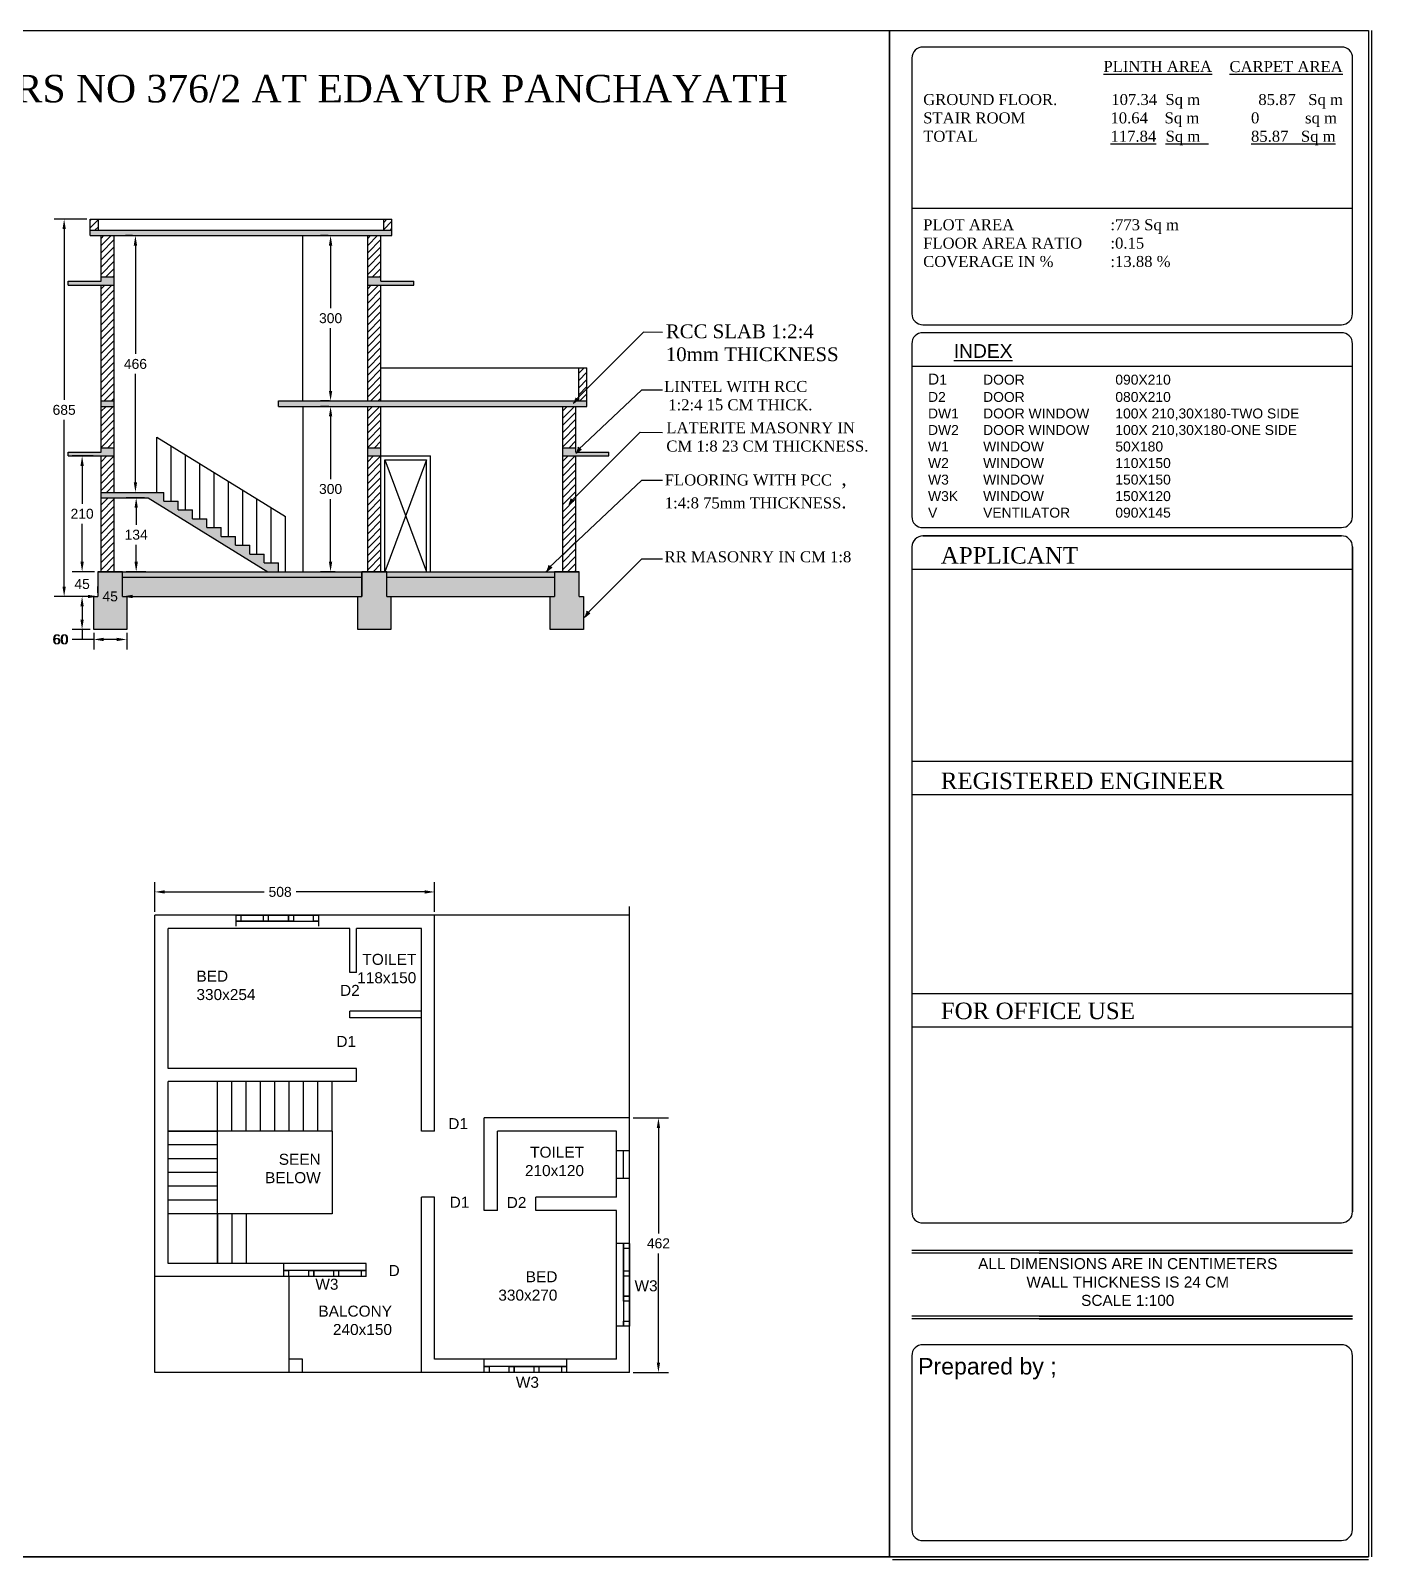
# Model space of a CAD drawing. Header units: inches. Extents: x -2903 to 3367, y -161 to 1064.
# Drawn here: x 167.85 to 192.19, y 843.81 to 871.56 of the extents above; entities that cross this region are included whole.
import ezdxf

# ---------------------------------------------------------------- set-up
doc = ezdxf.new("R2010")
doc.units = ezdxf.units.IN
doc.header["$MEASUREMENT"] = 0
doc.layers.add('--plan', color=7, linetype='Continuous')
doc.styles.add('SA', font='times.ttf')
doc.styles.get("Standard").update_dxf_attribs({"font": 'arial.ttf'})
doc.styles.add('style1', font='romand.shx', dxfattribs={"height": 5})
doc.dimstyles.get("Standard").update_dxf_attribs({"dimtxt": 0.18, "dimasz": 0.18, "dimexe": 0.18, "dimexo": 0.0625, "dimgap": 0.09, "dimtad": 0, "dimtih": 1, "dimtoh": 1, "dimdec": 0, "dimlfac": 100, "dimzin": 0, "dimdsep": 46, "dimtxsty": 'Standard', "dimcen": 0.09, "dimadec": 0, "dimazin": 0, "dimtfac": 1, "dimtdec": 0, "dimtofl": 0, "dimtmove": 0, "dimatfit": 3, "dimfxl": 1, "dimtolj": 1, "dimtzin": 0, "dimarcsym": 0})

# ---------------------------------------------------------------- blocks, each defined once
blk = doc.blocks.new('*D146')
at = {"color": 0, "lineweight": -2, "transparency": 16777216}
for p, q in [((170.106, 855.569), (170.106, 856.109)), ((175.186, 855.569), (175.186, 856.109)), ((170.286, 855.929), (172.092, 855.929)), ((175.006, 855.929), (172.67, 855.929))]:
    blk.add_line(p, q, dxfattribs=at)
at = {"color": 0, "transparency": 16777216}
for points in [[(170.286, 855.959), (170.286, 855.899), (170.106, 855.929)], [(175.006, 855.959), (175.006, 855.899), (175.186, 855.929)]]:
    blk.add_solid(points, dxfattribs=at)
at = {"layer": 'Defpoints', "color": 0, "transparency": 16777216}
for p in [(175.186, 855.929), (170.106, 855.506), (175.186, 855.506)]:
    blk.add_point(p, dxfattribs=at)
at = {"color": 0, "transparency": 16777216, "insert": (172.381, 855.929), "char_height": 0.18, "attachment_point": 5}
blk.add_mtext('\\A1;508', dxfattribs=at)
blk = doc.blocks.new('*D147')
at = {"color": 0, "lineweight": -2, "transparency": 16777216}
for p, q in [((178.788, 851.826), (179.429, 851.826)), ((179.249, 851.646), (179.249, 849.731)), ((179.249, 847.386), (179.249, 849.368)), ((178.788, 847.206), (179.429, 847.206))]:
    blk.add_line(p, q, dxfattribs=at)
at = {"color": 0, "transparency": 16777216}
for points in [[(179.219, 851.646), (179.279, 851.646), (179.249, 851.826)], [(179.219, 847.386), (179.279, 847.386), (179.249, 847.206)]]:
    blk.add_solid(points, dxfattribs=at)
at = {"layer": 'Defpoints', "color": 0, "transparency": 16777216}
for p in [(178.726, 851.826), (178.726, 847.206), (179.249, 847.206)]:
    blk.add_point(p, dxfattribs=at)
at = {"color": 0, "transparency": 16777216, "insert": (179.249, 849.55), "char_height": 0.18, "attachment_point": 5}
blk.add_mtext('\\A1;462', dxfattribs=at)
blk = doc.blocks.new('*D148')
at = {"color": 0, "lineweight": -2, "transparency": 16777216}
for p, q in [((168.786, 861.922), (168.786, 862.102)), ((169.009, 861.742), (168.606, 861.742)), ((169.009, 861.292), (168.606, 861.292)), ((168.786, 861.112), (168.786, 860.932))]:
    blk.add_line(p, q, dxfattribs=at)
at = {"color": 0, "transparency": 16777216}
for points in [[(168.756, 861.922), (168.816, 861.922), (168.786, 861.742)], [(168.756, 861.112), (168.816, 861.112), (168.786, 861.292)]]:
    blk.add_solid(points, dxfattribs=at)
at = {"layer": 'Defpoints', "color": 0, "transparency": 16777216}
for p in [(169.071, 861.742), (168.786, 861.292), (169.071, 861.292)]:
    blk.add_point(p, dxfattribs=at)
at = {"color": 0, "transparency": 16777216, "insert": (168.786, 861.517), "char_height": 0.18, "attachment_point": 5}
blk.add_mtext('\\A1;45', dxfattribs=at)
blk = doc.blocks.new('*D149')
at = {"color": 0, "lineweight": -2, "transparency": 16777216}
for p, q in [((168.934, 861.292), (168.606, 861.292)), ((168.786, 861.112), (168.786, 860.872)), ((168.934, 860.692), (168.606, 860.692)), ((168.786, 860.692), (168.786, 860.512)), ((168.786, 860.512), (168.606, 860.512))]:
    blk.add_line(p, q, dxfattribs=at)
at = {"color": 0, "transparency": 16777216}
for points in [[(168.756, 861.112), (168.816, 861.112), (168.786, 861.292)], [(168.756, 860.872), (168.816, 860.872), (168.786, 860.692)]]:
    blk.add_solid(points, dxfattribs=at)
at = {"layer": 'Defpoints', "color": 0, "transparency": 16777216}
for p in [(168.996, 861.292), (168.786, 860.692), (168.996, 860.692)]:
    blk.add_point(p, dxfattribs=at)
at = {"color": 0, "transparency": 16777216, "insert": (168.387, 860.512), "char_height": 0.18, "attachment_point": 5}
blk.add_mtext('\\A1;60', dxfattribs=at)
blk = doc.blocks.new('*D150')
at = {"color": 0, "lineweight": -2, "transparency": 16777216}
for p, q in [((168.996, 860.63), (168.996, 860.332)), ((169.596, 860.63), (169.596, 860.332)), ((168.996, 860.512), (168.622, 860.512)), ((169.416, 860.512), (169.176, 860.512))]:
    blk.add_line(p, q, dxfattribs=at)
at = {"color": 0, "transparency": 16777216}
for points in [[(169.176, 860.542), (169.176, 860.482), (168.996, 860.512)], [(169.416, 860.542), (169.416, 860.482), (169.596, 860.512)]]:
    blk.add_solid(points, dxfattribs=at)
at = {"layer": 'Defpoints', "color": 0, "transparency": 16777216}
for p in [(168.996, 860.692), (169.596, 860.692), (168.996, 860.512)]:
    blk.add_point(p, dxfattribs=at)
at = {"color": 0, "transparency": 16777216, "insert": (168.403, 860.512), "char_height": 0.18, "attachment_point": 5}
blk.add_mtext('\\A1;60', dxfattribs=at)
blk = doc.blocks.new('*D151')
at = {"color": 0, "lineweight": -2, "transparency": 16777216}
for p, q in [((169.071, 861.355), (169.071, 861.472)), ((169.521, 861.355), (169.521, 861.472)), ((168.891, 861.292), (168.711, 861.292)), ((169.701, 861.292), (169.881, 861.292))]:
    blk.add_line(p, q, dxfattribs=at)
at = {"color": 0, "transparency": 16777216}
for points in [[(168.891, 861.322), (168.891, 861.262), (169.071, 861.292)], [(169.701, 861.322), (169.701, 861.262), (169.521, 861.292)]]:
    blk.add_solid(points, dxfattribs=at)
at = {"layer": 'Defpoints', "color": 0, "transparency": 16777216}
for p in [(169.071, 861.292), (169.071, 861.292), (169.521, 861.292)]:
    blk.add_point(p, dxfattribs=at)
at = {"color": 0, "transparency": 16777216, "insert": (169.296, 861.292), "char_height": 0.18, "attachment_point": 5}
blk.add_mtext('\\A1;45', dxfattribs=at)
blk = doc.blocks.new('*D152')
at = {"color": 0, "lineweight": -2, "transparency": 16777216}
for p, q in [((168.986, 863.842), (168.606, 863.842)), ((168.786, 863.662), (168.786, 862.974)), ((168.786, 861.922), (168.786, 862.61)), ((169.009, 861.742), (168.606, 861.742))]:
    blk.add_line(p, q, dxfattribs=at)
at = {"color": 0, "transparency": 16777216}
for points in [[(168.756, 863.662), (168.816, 863.662), (168.786, 863.842)], [(168.756, 861.922), (168.816, 861.922), (168.786, 861.742)]]:
    blk.add_solid(points, dxfattribs=at)
at = {"layer": 'Defpoints', "color": 0, "transparency": 16777216}
for p in [(168.786, 863.842), (169.048, 863.842), (169.071, 861.742)]:
    blk.add_point(p, dxfattribs=at)
at = {"color": 0, "transparency": 16777216, "insert": (168.786, 862.792), "char_height": 0.18, "attachment_point": 5}
blk.add_mtext('\\A1;210', dxfattribs=at)
blk = doc.blocks.new('*D153')
at = {"color": 0, "lineweight": -2, "transparency": 16777216}
for p, q in [((168.869, 868.142), (168.28, 868.142)), ((168.46, 867.962), (168.46, 864.86)), ((168.46, 861.472), (168.46, 864.496)), ((169.009, 861.292), (168.28, 861.292))]:
    blk.add_line(p, q, dxfattribs=at)
at = {"color": 0, "transparency": 16777216}
for points in [[(168.43, 867.962), (168.49, 867.962), (168.46, 868.142)], [(168.43, 861.472), (168.49, 861.472), (168.46, 861.292)]]:
    blk.add_solid(points, dxfattribs=at)
at = {"layer": 'Defpoints', "color": 0, "transparency": 16777216}
for p in [(168.46, 868.142), (168.931, 868.142), (169.071, 861.292)]:
    blk.add_point(p, dxfattribs=at)
at = {"color": 0, "transparency": 16777216, "insert": (168.46, 864.678), "char_height": 0.18, "attachment_point": 5}
blk.add_mtext('\\A1;685', dxfattribs=at)
blk = doc.blocks.new('*D154')
at = {"color": 0, "lineweight": -2, "transparency": 16777216}
for p, q in [((169.92, 863.082), (169.588, 863.082)), ((169.768, 862.902), (169.768, 862.594)), ((169.768, 861.922), (169.768, 862.23)), ((169.943, 861.742), (169.588, 861.742))]:
    blk.add_line(p, q, dxfattribs=at)
at = {"color": 0, "transparency": 16777216}
for points in [[(169.738, 862.902), (169.798, 862.902), (169.768, 863.082)], [(169.738, 861.922), (169.798, 861.922), (169.768, 861.742)]]:
    blk.add_solid(points, dxfattribs=at)
at = {"layer": 'Defpoints', "color": 0, "transparency": 16777216}
for p in [(169.983, 863.082), (169.768, 861.742), (170.005, 861.742)]:
    blk.add_point(p, dxfattribs=at)
at = {"color": 0, "transparency": 16777216, "insert": (169.768, 862.412), "char_height": 0.18, "attachment_point": 5}
blk.add_mtext('\\A1;134', dxfattribs=at)
blk = doc.blocks.new('*D155')
at = {"color": 0, "lineweight": -2, "transparency": 16777216}
for p, q in [((169.702, 867.842), (169.574, 867.842)), ((169.754, 867.662), (169.754, 865.694)), ((169.754, 863.362), (169.754, 865.33)), ((169.817, 863.182), (169.934, 863.182))]:
    blk.add_line(p, q, dxfattribs=at)
at = {"color": 0, "transparency": 16777216}
for points in [[(169.724, 867.662), (169.784, 867.662), (169.754, 867.842)], [(169.724, 863.362), (169.784, 863.362), (169.754, 863.182)]]:
    blk.add_solid(points, dxfattribs=at)
at = {"layer": 'Defpoints', "color": 0, "transparency": 16777216}
for p in [(169.754, 867.842), (169.765, 867.842), (169.754, 863.182)]:
    blk.add_point(p, dxfattribs=at)
at = {"color": 0, "transparency": 16777216, "insert": (169.754, 865.512), "char_height": 0.18, "attachment_point": 5}
blk.add_mtext('\\A1;466', dxfattribs=at)
blk = doc.blocks.new('*D156')
at = {"color": 0, "lineweight": -2, "transparency": 16777216}
for p, q in [((173.263, 864.742), (173.117, 864.742)), ((173.297, 864.562), (173.297, 863.424)), ((173.297, 861.922), (173.297, 863.06)), ((173.379, 861.742), (173.117, 861.742))]:
    blk.add_line(p, q, dxfattribs=at)
at = {"color": 0, "transparency": 16777216}
for points in [[(173.267, 864.562), (173.327, 864.562), (173.297, 864.742)], [(173.267, 861.922), (173.327, 861.922), (173.297, 861.742)]]:
    blk.add_solid(points, dxfattribs=at)
at = {"layer": 'Defpoints', "color": 0, "transparency": 16777216}
for p in [(173.325, 864.742), (173.297, 861.742), (173.441, 861.742)]:
    blk.add_point(p, dxfattribs=at)
at = {"color": 0, "transparency": 16777216, "insert": (173.297, 863.242), "char_height": 0.18, "attachment_point": 5}
blk.add_mtext('\\A1;300', dxfattribs=at)
blk = doc.blocks.new('*D157')
at = {"color": 0, "lineweight": -2, "transparency": 16777216}
for p, q in [((173.252, 867.842), (173.117, 867.842)), ((173.297, 867.662), (173.297, 866.524)), ((173.297, 865.022), (173.297, 866.16)), ((173.277, 864.842), (173.117, 864.842))]:
    blk.add_line(p, q, dxfattribs=at)
at = {"color": 0, "transparency": 16777216}
for points in [[(173.267, 867.662), (173.327, 867.662), (173.297, 867.842)], [(173.267, 865.022), (173.327, 865.022), (173.297, 864.842)]]:
    blk.add_solid(points, dxfattribs=at)
at = {"layer": 'Defpoints', "color": 0, "transparency": 16777216}
for p in [(173.297, 867.842), (173.315, 867.842), (173.34, 864.842)]:
    blk.add_point(p, dxfattribs=at)
at = {"color": 0, "transparency": 16777216, "insert": (173.297, 866.342), "char_height": 0.18, "attachment_point": 5}
blk.add_mtext('\\A1;300', dxfattribs=at)

msp = doc.modelspace()

# ---------------------------------------------------------------- hatches: boundary and pattern name
h = msp.add_hatch()
h.set_pattern_fill('ANSI31', color=256, scale=0.74)
h.set_pattern_definition([(45, (-116.241, -140.46193), (-0.065407377, 0.065407377), [])])
h.paths.add_polyline_path([(169.371, 867.842), (169.131, 867.842), (169.131, 867.092), (169.371, 867.092)])
h.paths.add_polyline_path([(169.371, 866.942), (169.131, 866.942), (169.131, 864.842), (169.371, 864.842)])
h.paths.add_polyline_path([(174.211, 867.842), (173.971, 867.842), (173.971, 867.092), (174.211, 867.092)])
h.paths.add_polyline_path([(174.211, 866.942), (173.971, 866.942), (173.971, 864.842), (174.211, 864.842)])
h.paths.add_polyline_path([(174.411, 868.142), (174.261, 868.142), (174.261, 867.942), (174.411, 867.942)])
h.paths.add_polyline_path([(169.081, 868.142), (168.931, 868.142), (168.931, 867.942), (169.081, 867.942)])
h.paths.add_polyline_path([(169.371, 864.742), (169.131, 864.742), (169.131, 863.992), (169.371, 863.992)])
h.paths.add_polyline_path([(169.371, 863.842), (169.131, 863.842), (169.131, 863.182), (169.371, 863.182)])
h.paths.add_polyline_path([(169.371, 863.082), (169.131, 863.082), (169.131, 861.742), (169.371, 861.742)])
h.paths.add_polyline_path([(174.211, 864.742), (173.971, 864.742), (173.971, 863.992), (174.211, 863.992)])
h.paths.add_polyline_path([(174.211, 863.842), (173.971, 863.842), (173.971, 861.742), (174.211, 861.742)])
h.paths.add_polyline_path([(177.751, 864.742), (177.511, 864.742), (177.511, 863.992), (177.751, 863.992)])
h.paths.add_polyline_path([(177.751, 863.842), (177.511, 863.842), (177.511, 861.742), (177.751, 861.742)])
h.paths.add_polyline_path([(177.951, 865.442), (177.801, 865.442), (177.801, 864.842), (177.951, 864.842)])
h = msp.add_hatch()
h.set_pattern_fill('AR-CONC', color=256, scale=0.056)
h.set_pattern_definition([(50, (-116.241, -140.46193), (0.4016657, -0.0351412), [0.042, -0.462]), (355, (-116.241, -140.46193), (-0.07770075, 0.4212276), [0.0336, -0.3696]), (100.451444, (-116.20753, -140.46486), (0.32396495, 0.3860864), [0.0356945, -0.39263958]), (46.1842, (-116.241, -140.34993), (0.59765515, -0.0926908), [0.063, -0.693]), (96.635635, (-116.1912, -140.35766), (0.5234107, 0.54550642), [0.0535418, -0.5889597]), (351.184164, (-116.241, -140.34993), (0.5234107, 0.5455064), [0.0504, -0.5544]), (21, (-116.185, -140.37793), (0.33426795, -0.22546658), [0.042, -0.462]), (326, (-116.185, -140.37793), (0.13625659, 0.40608403), [0.0336, -0.3696]), (71.451445, (-116.15714, -140.39672), (0.47052453, 0.18061745), [0.0356945, -0.39263958]), (37.5, (-116.241, -140.46193), (0.006809519, 0.186420558), [0, -0.36512, 0, -0.3752, 0, -0.371]), (7.5, (-116.241, -140.46193), (0.14731894, 0.22087056), [0, -0.21392, 0, -0.35672, 0, -0.1414]), (327.5, (-116.36588, -140.46193), (0.298940564, -0.012630728), [0, -0.14, 0, -0.4368, 0, -0.5796]), (317.5, (-116.42188, -140.46193), (0.326584255, 0.05605879), [0, -0.182, 0, -0.29008, 0, -0.4116])])
h.paths.add_polyline_path([(171.051, 862.702), (170.791, 862.702), (170.791, 862.862), (170.531, 862.862), (170.531, 863.022), (170.271, 863.022), (170.271, 863.182), (169.131, 863.182), (169.131, 863.082), (169.983, 863.082), (172.16, 861.742), (172.351, 861.742), (172.351, 861.902), (172.091, 861.902), (172.091, 862.062), (171.831, 862.062), (171.831, 862.222), (171.571, 862.222), (171.571, 862.382), (171.311, 862.382), (171.311, 862.542), (171.051, 862.542)])
h.paths.add_polyline_path([(173.866, 861.742), (169.521, 861.742), (169.521, 861.642), (173.866, 861.642)])
h.paths.add_polyline_path([(177.361, 861.742), (174.316, 861.742), (174.316, 861.642), (177.361, 861.642)])
h.paths.add_polyline_path([(178.351, 863.912), (177.751, 863.912), (177.751, 863.992), (177.511, 863.992), (177.511, 863.842), (178.351, 863.842)])
h.paths.add_polyline_path([(174.211, 863.992), (173.971, 863.992), (173.971, 863.842), (174.211, 863.842)])
h.paths.add_polyline_path([(169.371, 863.992), (169.131, 863.992), (169.131, 863.912), (168.531, 863.912), (168.531, 863.842), (169.371, 863.842)])
h.paths.add_polyline_path([(169.371, 864.842), (169.131, 864.842), (169.131, 864.742), (169.371, 864.742)])
h.paths.add_polyline_path([(174.211, 864.842), (173.971, 864.842), (173.971, 864.742), (174.211, 864.742)])
h.paths.add_polyline_path([(173.971, 864.842), (172.351, 864.842), (172.351, 864.742), (173.971, 864.742)])
h.paths.add_polyline_path([(177.951, 864.842), (174.211, 864.842), (174.211, 864.742), (177.951, 864.742)])
h.paths.add_polyline_path([(174.811, 867.012), (174.211, 867.012), (174.211, 867.092), (173.971, 867.092), (173.971, 866.942), (174.811, 866.942)])
h.paths.add_polyline_path([(169.371, 867.092), (169.131, 867.092), (169.131, 867.012), (168.531, 867.012), (168.531, 866.942), (169.371, 866.942)])
h.paths.add_polyline_path([(174.411, 867.942), (168.931, 867.942), (168.931, 867.842), (174.411, 867.842)])
at = {"ltscale": 0.1}
for points in [[(177.775, 864.884), (177.744, 864.902), (177.704, 864.793)], [(177.804, 864.868), (177.775, 864.884), (177.704, 864.793)], [(177.819, 863.977), (177.788, 863.994), (177.748, 863.886)], [(177.848, 863.961), (177.819, 863.977), (177.748, 863.886)], [(177.683, 863.04), (177.652, 863.058), (177.612, 862.949)], [(177.712, 863.024), (177.683, 863.04), (177.612, 862.949)], [(177.282, 861.833), (177.251, 861.85), (177.211, 861.742)], [(177.311, 861.817), (177.282, 861.833), (177.211, 861.742)], [(177.975, 861.002), (177.944, 861.019), (177.904, 860.911)], [(178.004, 860.986), (177.975, 861.002), (177.904, 860.911)]]:
    msp.add_hatch(color=256, dxfattribs=at).paths.add_polyline_path(points)
h = msp.add_hatch()
h.set_pattern_fill('GRAVEL', color=256, scale=0.52)
h.set_pattern_definition([(228.0127875, (-115.8666, -139.941933), (-4.16, -4.68), [0.06995872, -6.92592578]), (184.9697407, (-115.913398, -139.993933), (6.24, 0.52), [0.12005136, -11.88508088]), (132.510447, (-116.032998, -140.004333), (5.2, -5.72), [0.08464976, -8.38033695]), (267.273689, (-116.235798, -140.134333), (0.52, 10.4), [0.10932376, -10.82305018]), (292.8336542, (-116.240998, -140.243533), (-2.6, 6.24), [0.1072006, -10.61287403]), (357.273689, (-116.199398, -140.342333), (-10.4, 0.52), [0.10932376, -10.82305018]), (37.6942405, (-116.090198, -140.347533), (-6.76, -5.2), [0.14457508, -14.31292125]), (72.2553284, (-115.975798, -140.259133), (3.64, 11.44), [0.13649376, -13.51288718]), (121.4295656, (-115.934198, -140.129133), (-4.16, 6.76), [0.109694, -10.85971802]), (175.2363583, (-115.9914, -140.035533), (5.72, -0.52), [0.12523264, -6.13639654]), (222.3974378, (-116.116198, -140.025133), (-6.24, -5.72), [0.16195296, -16.033355]), (138.814075, (-115.721, -140.139533), (-3.64, 3.12), [0.05527652, -5.4723993]), (171.4692344, (-115.762598, -140.103133), (6.76, -1.04), [0.10516324, -10.41118594]), (225, (-115.8666, -140.08753), (-6e-17, -0.52), [0.07353892, -0.66185213]), (203.1985905, (-115.903, -140.02513), (2.6, 1.04), [0.03960216, -3.92059986]), (291.80141, (-115.9394, -140.04073), (-0.52, 1.56), [0.05600556, -2.74428014]), (30.963757, (-115.9186, -140.09273), (1.56, 1.04), [0.09096308, -2.9411319]), (161.565051, (-115.8406, -140.04593), (1.04, -0.52), [0.06577532, -1.57860906]), (16.3895403, (-116.240998, -140.040733), (5.2, 1.56), [0.092144, -9.12227948]), (70.346176, (-116.152598, -140.014733), (-2.08, -5.72), [0.07730372, -7.65305203]), (293.1985905, (-115.8406, -139.94193), (-1.04, 2.6), [0.0792038, -3.88099822]), (343.6104597, (-115.809398, -140.014733), (-5.2, 1.56), [0.092144, -9.12227948]), (339.443955, (-116.241, -140.36313), (-2.6, 1.04), [0.0888576, -4.35402435]), (294.7751406, (-116.1578, -140.394333), (-2.6, 5.72), [0.07445256, -7.3708144]), (66.8014095, (-115.8354, -140.46193), (1.04, 2.6), [0.0792038, -3.88099822]), (17.3540246, (-115.804198, -140.389133), (-6.76, -2.08), [0.08716812, -8.62962028]), (69.443955, (-116.0902, -140.46193), (-1.04, -2.6), [0.0444288, -4.39845315]), (101.309932, (-115.8666, -140.46193), (-0.52, 2.08), [0.0265148, -2.62497535]), (165.963757, (-115.8718, -140.43593), (1.56, -0.52), [0.1072006, -2.03681433]), (186.009006, (-115.975798, -140.409933), (5.2, 0.52), [0.099346, -9.83524005]), (303.690068, (-115.9186, -140.13953), (-0.52, 1.04), [0.07499544, -1.79989122]), (353.1572266, (-115.876998, -140.201933), (8.84, -1.04), [0.13093288, -12.96233256]), (60.945396, (-115.747, -140.217533), (-2.08, -3.64), [0.05353712, -5.30019055]), (90, (-115.721, -140.17073), (-0.52, 0.52), [0.0312, -0.4888]), (120.256437, (-115.9862, -140.394333), (2.08, -3.64), [0.07224048, -7.1518304]), (48.0127875, (-116.0226, -140.331933), (4.16, 4.68), [0.13991744, -6.85596706]), (0, (-115.929, -140.22793), (0.52, 0.52), [0.1352, -0.3848]), (325.3048465, (-115.793798, -140.227933), (5.2, -3.64), [0.08221928, -8.13970264]), (254.054604, (-115.7262, -140.27473), (-0.52, -2.08), [0.07571304, -3.7099441]), (207.6459754, (-115.746998, -140.347533), (-9.88, -5.2), [0.1232738, -12.20412657]), (175.4260787, (-115.856198, -140.404733), (-6.76, 0.52), [0.13041548, -12.91111817])])
h.paths.add_polyline_path([(169.521, 861.742), (169.071, 861.742), (169.071, 861.292), (168.996, 861.292), (168.996, 860.692), (169.596, 860.692), (169.596, 861.292), (169.521, 861.292)])
h.paths.add_polyline_path([(174.391, 861.292), (174.316, 861.292), (174.316, 861.742), (173.866, 861.742), (173.866, 861.292), (173.791, 861.292), (173.791, 860.692), (174.391, 860.692)])
h.paths.add_polyline_path([(177.886, 861.292), (177.811, 861.292), (177.811, 861.742), (177.361, 861.742), (177.361, 861.292), (177.286, 861.292), (177.286, 860.692), (177.886, 860.692)])
h = msp.add_hatch()
h.set_pattern_fill('AR-SAND', color=256, scale=0.083)
h.set_pattern_definition([(37.5, (-116.241, -140.46193), (-0.005228449, 0.159926373), [0, -0.12616, 0, -0.1411, 0, -0.134875]), (7.5, (-116.241, -140.46193), (0.146891467, 0.234238123), [0, -0.06806, 0, -0.11371, 0, -0.043575]), (327.5, (-116.34309, -140.46193), (0.258473775, 0.000469701), [0, -0.0415, 0, -0.1494, 0, -0.19505]), (317.5, (-116.34309, -140.46193), (0.24950851, 0.07284707), [0, -0.02075, 0, -0.09794, 0, -0.11205])])
h.paths.add_polyline_path([(173.866, 861.642), (169.521, 861.642), (169.521, 861.292), (169.596, 861.292), (173.866, 861.292)])
h.paths.add_polyline_path([(177.361, 861.642), (174.316, 861.642), (174.316, 861.292), (174.391, 861.292), (177.361, 861.292)])

# ---------------------------------------------------------------- linework, layer by layer
at = {"layer": '--plan', "ltscale": 0.1}
for p, q in [((171.576, 855.506), (171.576, 855.306)), ((171.576, 855.486), (171.576, 855.396)), ((172.621, 855.396), (171.576, 855.396)), ((171.666, 855.506), (171.666, 855.396)), ((171.666, 855.486), (171.666, 855.396)), ((172.076, 855.506), (172.076, 855.396)), ((172.076, 855.486), (172.076, 855.396)), ((172.166, 855.506), (172.166, 855.396)), ((172.166, 855.506), (172.166, 855.396)), ((172.531, 855.506), (172.531, 855.396)), ((172.531, 855.486), (172.531, 855.396)), ((172.621, 855.506), (172.621, 855.396)), ((172.621, 855.506), (172.621, 855.396)), ((178.726, 849.546), (178.486, 849.546)), ((178.706, 849.546), (178.616, 849.546)), ((178.616, 848.501), (178.616, 849.546)), ((178.706, 849.456), (178.616, 849.456)), ((178.726, 849.456), (178.616, 849.456)), ((172.901, 849.056), (173.946, 849.056)), ((172.901, 848.946), (172.901, 849.056)), ((172.901, 848.946), (172.901, 849.056)), ((172.991, 848.966), (172.991, 849.056)), ((172.991, 848.946), (172.991, 849.056)), ((173.356, 848.946), (173.356, 849.056)), ((173.356, 848.946), (173.356, 849.056)), ((173.446, 848.966), (173.446, 849.056)), ((173.446, 848.946), (173.446, 849.056)), ((173.856, 848.966), (173.856, 849.056)), ((173.856, 848.946), (173.856, 849.056)), ((173.946, 848.946), (173.946, 849.146)), ((173.946, 848.966), (173.946, 849.056)), ((178.706, 849.046), (178.616, 849.046)), ((178.726, 849.046), (178.616, 849.046)), ((178.726, 848.956), (178.616, 848.956)), ((178.726, 848.956), (178.616, 848.956)), ((178.706, 848.591), (178.616, 848.591)), ((178.726, 848.591), (178.616, 848.591)), ((178.726, 848.501), (178.616, 848.501)), ((178.726, 848.501), (178.616, 848.501)), ((176.541, 847.316), (177.586, 847.316)), ((176.541, 847.206), (176.541, 847.316)), ((176.541, 847.206), (176.541, 847.316)), ((176.631, 847.226), (176.631, 847.316)), ((176.631, 847.206), (176.631, 847.316)), ((176.996, 847.206), (176.996, 847.316)), ((176.996, 847.206), (176.996, 847.316)), ((177.086, 847.226), (177.086, 847.316)), ((177.086, 847.206), (177.086, 847.316)), ((177.496, 847.226), (177.496, 847.316)), ((177.496, 847.206), (177.496, 847.316)), ((177.586, 847.206), (177.586, 847.446)), ((177.586, 847.226), (177.586, 847.316))]:
    msp.add_line(p, q, dxfattribs=at)
at = {"color": 4}
msp.add_line((183.443, 871.563), (183.443, 843.863), dxfattribs=at)
for p, q in [((183.501, 871.563), (192.143, 871.563)), ((192.143, 871.563), (192.143, 843.863)), ((192.193, 871.563), (192.193, 843.863)), ((183.85, 868.34), (191.85, 868.34)), ((168.931, 867.842), (168.931, 868.142)), ((168.931, 868.142), (174.411, 868.142)), ((169.081, 867.942), (169.081, 868.142)), ((174.261, 867.942), (174.261, 868.142)), ((174.411, 867.842), (174.411, 868.142)), ((168.931, 867.942), (174.411, 867.942)), ((168.931, 867.842), (174.411, 867.842)), ((169.131, 867.012), (169.131, 867.842)), ((169.371, 863.182), (169.371, 867.842)), ((172.791, 864.842), (172.791, 867.842)), ((173.971, 864.842), (173.971, 867.842)), ((174.211, 867.012), (174.211, 867.842)), ((168.531, 866.942), (168.531, 867.012)), ((168.531, 867.012), (169.131, 867.012)), ((168.531, 866.942), (169.371, 866.942)), ((169.131, 867.092), (169.371, 867.092)), ((169.131, 863.912), (169.131, 866.942)), ((173.971, 867.092), (174.211, 867.092)), ((173.971, 866.942), (174.811, 866.942)), ((174.211, 867.012), (174.811, 867.012)), ((174.211, 864.842), (174.211, 866.942)), ((174.811, 866.942), (174.811, 867.012)), ((179.323, 866.084), (178.978, 866.087)), ((174.211, 865.442), (177.951, 865.442)), ((177.801, 864.842), (177.801, 865.442)), ((177.951, 864.742), (177.951, 865.442)), ((183.85, 865.475), (191.85, 865.475)), ((178.947, 865.04), (179.323, 865.04)), ((169.131, 864.842), (169.371, 864.842)), ((169.131, 864.742), (169.371, 864.742)), ((172.351, 864.842), (177.951, 864.842)), ((172.351, 864.742), (172.351, 864.842)), ((172.351, 864.742), (177.951, 864.742)), ((172.791, 864.742), (172.791, 861.742)), ((173.971, 861.742), (173.971, 864.742)), ((174.211, 861.742), (174.211, 864.742)), ((177.511, 861.742), (177.511, 864.742)), ((177.751, 863.912), (177.751, 864.742)), ((180.301, 864.888), (180.342, 864.888)), ((170.141, 863.182), (170.141, 864.182)), ((170.141, 864.182), (172.481, 862.742)), ((178.917, 864.274), (179.323, 864.266)), ((168.531, 863.912), (169.131, 863.912)), ((168.531, 863.842), (168.531, 863.912)), ((169.131, 863.992), (169.371, 863.992)), ((170.401, 863.022), (170.401, 864.022)), ((170.661, 862.862), (170.661, 863.862)), ((173.971, 863.992), (174.211, 863.992)), ((177.511, 863.992), (177.751, 863.992)), ((177.751, 863.912), (178.351, 863.912)), ((178.351, 863.842), (178.351, 863.912)), ((168.531, 863.842), (169.371, 863.842)), ((169.131, 861.742), (169.131, 863.842)), ((170.921, 862.702), (170.921, 863.702)), ((173.971, 863.842), (175.111, 863.842)), ((174.281, 861.742), (174.281, 863.772)), ((174.281, 863.772), (175.041, 863.772)), ((174.281, 863.772), (175.041, 861.742)), ((175.041, 863.772), (174.281, 861.742)), ((175.041, 861.742), (175.041, 863.772)), ((175.111, 861.742), (175.111, 863.842)), ((177.511, 863.842), (178.351, 863.842)), ((177.751, 861.742), (177.751, 863.842)), ((171.181, 862.542), (171.181, 863.542)), ((171.441, 862.382), (171.441, 863.382)), ((178.947, 863.402), (179.323, 863.402)), ((169.131, 863.182), (170.271, 863.182)), ((169.131, 863.082), (169.983, 863.082)), ((169.371, 861.742), (169.371, 863.082)), ((169.983, 863.082), (172.16, 861.742)), ((170.271, 863.022), (170.271, 863.182)), ((171.701, 862.222), (171.701, 863.222)), ((171.961, 862.062), (171.961, 863.062)), ((170.271, 863.022), (170.531, 863.022)), ((170.531, 862.862), (170.531, 863.022)), ((170.531, 862.862), (170.791, 862.862)), ((170.791, 862.702), (170.791, 862.862)), ((172.221, 861.902), (172.221, 862.902)), ((170.791, 862.702), (171.051, 862.702)), ((171.051, 862.542), (171.051, 862.702)), ((171.051, 862.542), (171.311, 862.542)), ((171.311, 862.382), (171.311, 862.542)), ((172.481, 861.742), (172.481, 862.742)), ((171.311, 862.382), (171.571, 862.382)), ((171.571, 862.222), (171.571, 862.382)), ((171.571, 862.222), (171.831, 862.222)), ((171.831, 862.062), (171.831, 862.222)), ((183.85, 862.193), (183.85, 850.123)), ((183.85, 862.193), (183.85, 857.479)), ((191.65, 862.393), (184.05, 862.393)), ((184.05, 862.393), (191.65, 862.393)), ((191.85, 862.193), (191.85, 850.123)), ((171.831, 862.062), (172.091, 862.062)), ((172.091, 861.902), (172.091, 862.062)), ((178.947, 861.973), (179.323, 861.973)), ((169.071, 861.742), (177.811, 861.742)), ((169.521, 861.642), (173.866, 861.642)), ((172.091, 861.902), (172.351, 861.902)), ((172.351, 861.742), (172.351, 861.902)), ((174.316, 861.642), (177.361, 861.642)), ((183.85, 861.788), (191.85, 861.788)), ((168.996, 861.292), (169.071, 861.292)), ((169.521, 861.292), (173.866, 861.292)), ((174.316, 861.292), (177.361, 861.292)), ((177.811, 861.292), (177.886, 861.292)), ((183.85, 858.3), (191.688, 858.3)), ((183.85, 858.3), (191.85, 858.3)), ((183.85, 857.695), (191.85, 857.695)), ((178.726, 847.206), (178.726, 855.666)), ((170.106, 847.206), (170.106, 855.506)), ((178.726, 855.506), (170.106, 855.506)), ((170.346, 855.506), (170.106, 855.506)), ((170.346, 852.726), (170.346, 855.266)), ((173.646, 855.266), (170.346, 855.266)), ((175.186, 855.506), (170.946, 855.506)), ((171.576, 855.506), (173.076, 855.506)), ((173.076, 855.506), (173.076, 855.306)), ((173.646, 854.466), (173.646, 855.266)), ((173.646, 854.466), (173.646, 855.266)), ((173.766, 854.466), (173.766, 855.266)), ((174.946, 855.266), (173.766, 855.266)), ((174.946, 851.586), (174.946, 855.266)), ((175.186, 851.586), (175.186, 855.506)), ((173.766, 854.466), (173.646, 854.466)), ((183.85, 854.087), (191.85, 854.087)), ((183.85, 854.087), (191.688, 854.087)), ((173.646, 853.646), (173.646, 853.766)), ((173.646, 853.646), (173.646, 853.766)), ((174.946, 853.766), (173.646, 853.766)), ((174.946, 853.646), (173.646, 853.646)), ((183.85, 853.482), (191.85, 853.482)), ((173.126, 852.726), (170.346, 852.726)), ((170.346, 849.186), (170.346, 852.486)), ((173.766, 852.486), (170.346, 852.486)), ((171.246, 849.186), (171.246, 852.486)), ((171.246, 851.586), (171.246, 852.486)), ((171.506, 851.586), (171.506, 852.486)), ((173.766, 852.726), (171.646, 852.726)), ((171.766, 851.586), (171.766, 852.486)), ((172.026, 851.586), (172.026, 852.486)), ((172.286, 851.586), (172.286, 852.486)), ((172.546, 851.586), (172.546, 852.486)), ((172.806, 851.586), (172.806, 852.486)), ((173.066, 851.586), (173.066, 852.486)), ((173.326, 851.586), (173.326, 852.486)), ((173.766, 852.486), (173.766, 852.726)), ((176.086, 850.146), (176.086, 851.826)), ((178.726, 851.826), (176.086, 851.826)), ((173.326, 851.586), (170.346, 851.586)), ((170.346, 851.586), (171.246, 851.586)), ((171.246, 851.586), (170.346, 851.586)), ((173.326, 851.586), (173.326, 850.086)), ((175.186, 851.586), (174.946, 851.586)), ((176.326, 850.146), (176.326, 851.586)), ((178.486, 851.586), (176.326, 851.586)), ((178.486, 850.386), (178.486, 851.586)), ((171.246, 851.336), (170.346, 851.336)), ((178.486, 851.236), (178.726, 851.236)), ((178.606, 851.236), (178.606, 850.736)), ((171.246, 851.086), (170.346, 851.086)), ((171.246, 850.836), (170.346, 850.836)), ((171.246, 850.586), (170.346, 850.586)), ((178.486, 850.736), (178.726, 850.736)), ((171.246, 850.336), (170.346, 850.336)), ((174.946, 847.206), (174.946, 850.386)), ((175.186, 850.386), (174.946, 850.386)), ((175.186, 847.446), (175.186, 850.386)), ((177.026, 850.146), (177.026, 850.386)), ((178.486, 850.386), (177.026, 850.386)), ((173.326, 850.086), (170.346, 850.086)), ((171.246, 850.086), (171.246, 849.186)), ((171.506, 850.086), (171.506, 849.186)), ((171.766, 850.086), (171.766, 849.186)), ((176.326, 850.146), (176.086, 850.146)), ((178.486, 850.146), (177.026, 850.146)), ((178.486, 847.446), (178.486, 850.146)), ((178.616, 849.546), (178.616, 848.501)), ((178.726, 849.546), (178.726, 848.046)), ((173.946, 849.186), (170.346, 849.186)), ((172.446, 848.946), (172.446, 849.186)), ((173.946, 848.946), (173.946, 849.186)), ((191.85, 849.423), (183.85, 849.423)), ((191.85, 849.373), (183.85, 849.373)), ((186.16, 849.423), (191.85, 849.423)), ((186.16, 849.373), (191.85, 849.373)), ((170.106, 847.206), (170.106, 848.946)), ((173.946, 848.946), (170.106, 848.946)), ((173.946, 848.946), (172.446, 848.946)), ((172.546, 847.206), (172.546, 848.946)), ((178.616, 849.091), (178.616, 848.046)), ((178.616, 848.501), (178.616, 848.591)), ((178.616, 848.591), (178.726, 848.591)), ((178.726, 848.046), (178.486, 848.046)), ((178.616, 848.046), (178.616, 848.136)), ((178.616, 848.136), (178.726, 848.136)), ((191.85, 848.23), (183.85, 848.23)), ((191.85, 848.18), (183.85, 848.18)), ((186.16, 848.23), (191.85, 848.23)), ((186.16, 848.23), (191.85, 848.23)), ((186.16, 848.18), (191.85, 848.18)), ((186.16, 848.18), (191.85, 848.18)), ((172.786, 847.446), (172.546, 847.446)), ((172.786, 847.206), (172.786, 847.446)), ((178.486, 847.446), (175.186, 847.446)), ((176.086, 847.206), (176.086, 847.446)), ((178.726, 847.206), (170.106, 847.206)), ((177.586, 847.206), (176.086, 847.206)), ((152.143, 843.863), (192.143, 843.863)), ((183.501, 843.813), (192.143, 843.813))]:
    msp.add_line(p, q)
at = {"ltscale": 0.1}
for p, q in [((177.775, 864.884), (178.978, 866.087)), ((177.796, 863.957), (178.947, 865.04)), ((177.804, 864.868), (177.704, 864.793)), ((177.683, 863.04), (178.917, 864.274)), ((177.848, 863.961), (177.748, 863.886)), ((177.819, 863.977), (177.788, 863.994)), ((177.819, 863.977), (177.848, 863.961)), ((177.259, 861.813), (178.947, 863.402)), ((177.683, 863.04), (177.652, 863.058)), ((177.683, 863.04), (177.712, 863.024)), ((177.975, 861.002), (178.947, 861.973)), ((173.866, 861.292), (173.866, 861.742)), ((177.311, 861.817), (177.211, 861.742)), ((177.282, 861.833), (177.251, 861.85)), ((177.282, 861.833), (177.311, 861.817)), ((173.791, 860.692), (173.791, 861.292)), ((178.004, 860.986), (177.904, 860.911)), ((177.975, 861.002), (177.944, 861.019))]:
    msp.add_line(p, q, dxfattribs=at)
for points in [[(192.143, 871.563), (192.143, 843.863), (152.143, 843.863), (152.143, 871.563)], [(183.443, 871.563), (192.143, 871.563), (192.143, 843.863), (183.443, 843.863)]]:
    msp.add_lwpolyline(points, close=True)
msp.add_lwpolyline([(183.851, 871.076), (183.85, 866.424, 0.426368), (184.05, 866.224), (191.65, 866.224, 0.414214), (191.85, 866.424), (191.851, 871.005), (191.851, 871.065, 0.414214), (191.651, 871.265), (184.051, 871.265, 0.426368), (183.851, 871.065), (183.851, 871.005)], format="xyb")
for points in [[(191.85, 862.867), (191.85, 865.88, 0.414214), (191.65, 866.08), (184.05, 866.08, 0.426368), (183.85, 865.88), (183.85, 862.867), (183.85, 862.743, 0.426368), (184.05, 862.543), (191.65, 862.543, 0.414214), (191.85, 862.743)], [(191.85, 850.123), (191.85, 862.193, 0.414214), (191.65, 862.393), (184.05, 862.393, 0.386735), (183.85, 862.193), (183.85, 850.123, 0.438417), (184.05, 849.923), (191.65, 849.923, 0.414214)], [(183.85, 847.014), (183.85, 844.356, 0.426368), (184.05, 844.156), (191.65, 844.156, 0.414214), (191.85, 844.356), (191.85, 847.014), (191.85, 847.51, 0.414214), (191.65, 847.71), (184.05, 847.71, 0.426368), (183.85, 847.51)]]:
    msp.add_lwpolyline(points, format="xyb", close=True)
for points in [[(169.521, 861.292), (169.521, 861.742), (169.071, 861.742), (169.071, 861.292)], [(174.316, 861.292), (174.316, 861.742), (173.866, 861.742), (173.866, 861.292)], [(177.811, 861.292), (177.811, 861.742), (177.361, 861.742), (177.361, 861.292)], [(169.521, 861.292), (169.596, 861.292), (169.596, 860.692), (168.996, 860.692), (168.996, 861.292), (169.071, 861.292)], [(174.316, 861.292), (174.391, 861.292), (174.391, 860.692), (173.791, 860.692), (173.791, 861.292), (173.866, 861.292)], [(177.811, 861.292), (177.886, 861.292), (177.886, 860.692), (177.286, 860.692), (177.286, 861.292), (177.361, 861.292)], [(171.576, 855.396), (172.621, 855.396), (172.531, 855.396), (172.531, 855.506)], [(172.031, 855.396), (173.076, 855.396), (172.986, 855.396), (172.986, 855.506)], [(173.491, 849.056), (172.446, 849.056), (172.536, 849.056), (172.536, 848.946)], [(173.946, 849.056), (172.901, 849.056), (172.991, 849.056), (172.991, 848.946)], [(177.131, 847.316), (176.086, 847.316), (176.176, 847.316), (176.176, 847.206)], [(177.586, 847.316), (176.541, 847.316), (176.631, 847.316), (176.631, 847.206)]]:
    msp.add_lwpolyline(points)

# ---------------------------------------------------------------- texts
at = {"attachment_point": 1, "style": 'style1'}
for s, insert, char_height, width in [('{\\fTimes New Roman|b0|i0|c0|p18;\\LPLINTH AREA}', (187.328, 871.013), 0.2, 2.98486), ('{\\fTimes New Roman|b0|i0|c0|p18;\\LCARPET AREA}', (189.616, 871.01), 0.2, 2.98486), ('\\pxt17,22,29,34;{\\fTimes New Roman|b0|i0|c0|p18;GROUND FLOOR.             107.34  Sq m              85.87   Sq m^I\\P\\pt17,22,29,33;STAIR ROOM^I10.64    Sq m        ^I  0           sq m\\P\\pt17,22,29,34;TOTAL^I\\L117.84^ISq m\\l^I  \\L85.87   Sq m}', (184.056, 870.412), 0.2, 8.19914), ('{\\fTimes New Roman|b0|i0|c0|p18;APPLICANT}', (184.375, 862.188), 0.3, 2.98486), ('{\\fTimes New Roman|b0|i0|c0|p18;REGISTERED ENGINEER}', (184.375, 858.095), 0.3, 8.54501), ('{\\fTimes New Roman|b0|i0|c0|p18;FOR OFFICE USE}', (184.375, 853.92), 0.3, 9.7108)]:
    msp.add_mtext(s, dxfattribs=dict(at, insert=insert, char_height=char_height, width=width))
at = {"color": 6, "attachment_point": 1}
for s, insert, char_height, width, style in [('\\A1;{\\C256; PLAN OF PROPOSED RESIDENCE RS NO 376/2 AT EDAYUR PANCHAYATH}', (155.666, 870.76), 0.5, 140.24854, 'SA'), ('\\pxt17,22,29,34;{\\fTimes New Roman|b0|i0|c0|p18;\\C256;PLOT AREA^I:773 Sq m\\PFLOOR AREA RATIO^I:0.15\\P\\H0.99997x;COVERAGE IN %^I:13.88 %}', (184.055, 868.139), 0.2, 8.81852, 'style1')]:
    msp.add_mtext(s, dxfattribs=dict(at, insert=insert, char_height=char_height, width=width, style=style))
at = {"color": 0, "insert": (179.384, 866.23), "char_height": 0.25, "attachment_point": 1, "style": 'SA'}
msp.add_mtext('RCC SLAB 1:2:4 \\P10mm THICKNESS', dxfattribs=at)
at = {"attachment_point": 1}
for s, insert, char_height, width in [('{\\LINDEX}', (184.61, 865.873), 0.25, 2.98486), ('\\pxt5,17;D{\\H0.9x;1^IDOOR^I090X210\\PD2 ^IDOOR^I080X210\\PDW1   ^IDOOR WINDOW   ^I100X 210,30X180-TWO SIDE\\PDW2   ^IDOOR WINDOW   ^I100X 210,30X180-ONE SIDE\\PW1^IWINDOW^I50X180\\PW2^IWINDOW^I110X150\\PW3^IWINDOW^I150X150\\PW3K^IWINDOW^I150X120\\PV^IVENTILATOR^I090X145}', (184.144, 865.337), 0.2, 7.78529), ('\\pxqc;ALL DIMENSIONS ARE IN CENTIMETERS \\PWALL THICKNESS IS 24 CM\\PSCALE 1:100', (184.716, 849.282), 0.2, 6.10614), ('W3', (173.021, 848.908), 0.2, 1.42076), ('W3', (178.815, 848.88), 0.2, 1.42076), ('W3', (176.661, 847.128), 0.2, 1.42076)]:
    msp.add_mtext(s, dxfattribs=dict(at, insert=insert, char_height=char_height, width=width))
at = {"color": 0, "width": 7.33508, "attachment_point": 1, "style": 'SA'}
for s, insert, char_height in [('LINTEL WITH RCC\\P 1:2:4 15 CM THICK.', (179.352, 865.204), 0.2), ('LATERITE MASONRY IN \\PCM 1:8 23 CM THICKNESS.', (179.393, 864.455), 0.2), ('{\\H0.8x;FLOORING WITH PCC } ,\\P{\\H0.8x;1:4:8 75mm THICKNESS}.', (179.364, 863.557), 0.25), ('^I{\\H0.8x;RR MASONRY IN CM 1:8}', (178.36, 862.112), 0.25)]:
    msp.add_mtext(s, dxfattribs=dict(at, insert=insert, char_height=char_height))
at = {"char_height": 0.2, "attachment_point": 1}
for s, insert in [('\\pxqr;TOILET\\P118x150', (173.265, 854.805)), ('BED\\P330x254', (170.862, 854.5)), ('\\pxqr;D2', (172.238, 854.242)), ('\\pxqr;D1', (172.172, 853.315)), ('\\pxqr;D1', (174.203, 851.823)), ('\\pxqr;SEEN BELOW', (171.53, 851.176)), ('\\pxqr;TOILET\\P210x120', (176.31, 851.305)), ('\\pxqr;D1', (174.228, 850.397)), ('\\pxqr;D2', (175.264, 850.392)), ('\\pxqr;D', (172.964, 849.157)), ('\\pxqr;BED\\P330x270', (175.827, 849.044)), ('\\pxqr;BALCONY\\P240x150', (172.824, 848.42))]:
    msp.add_mtext_dynamic_manual_height_columns(s, width=1.58774, gutter_width=1, heights=[0], dxfattribs=dict(at, insert=insert))
at = {"color": 0, "lineweight": 20, "insert": (183.963, 847.47), "char_height": 0.3, "width": 6.96395, "attachment_point": 1}
msp.add_mtext('Prepared by ;', dxfattribs=at)

# ---------------------------------------------------------------- dimensions: what is measured, and where the dimension line sits
for base, p1, p2, picture, middle in [((168.46, 868.142), (169.071, 861.292), (168.931, 868.142), '*D153', (168.46, 864.678)), ((179.249, 847.206), (178.726, 851.826), (178.726, 847.206), '*D147', (179.249, 849.55))]:
    dim = msp.add_linear_dim(base=base, p1=p1, p2=p2, angle=90, dimstyle='Standard')
    dim.commit()
    dim.dimension.update_dxf_attribs({"geometry": picture, "text_midpoint": middle, "dimtype": 160})
for base, p1, p2, picture, middle in [((169.754, 867.842), (169.754, 863.182), (169.765, 867.842), '*D155', (169.754, 865.512)), ((173.297, 867.842), (173.34, 864.842), (173.315, 867.842), '*D157', (173.297, 866.342)), ((173.297, 861.742), (173.325, 864.742), (173.441, 861.742), '*D156', (173.297, 863.242)), ((168.786, 863.842), (169.071, 861.742), (169.048, 863.842), '*D152', (168.786, 862.792)), ((169.768, 861.742), (169.983, 863.082), (170.005, 861.742), '*D154', (169.768, 862.412)), ((168.786, 861.292), (169.071, 861.742), (169.071, 861.292), '*D148', (168.786, 861.517)), ((168.786, 860.692), (168.996, 861.292), (168.996, 860.692), '*D149', (168.387, 860.512))]:
    dim = msp.add_linear_dim(base=base, p1=p1, p2=p2, angle=90, dimstyle='Standard')
    dim.commit()
    dim.dimension.update_dxf_attribs({"geometry": picture, "text_midpoint": middle})
dim = msp.add_linear_dim(base=(169.071, 861.292), p1=(169.521, 861.292), p2=(169.071, 861.292), dimstyle='Standard')
dim.commit()
dim.dimension.update_dxf_attribs({"geometry": '*D151', "text_midpoint": (169.296, 861.292)})
for base, p1, p2, picture, middle in [((168.996, 860.512), (169.596, 860.692), (168.996, 860.692), '*D150', (168.403, 860.512)), ((175.186, 855.929), (170.106, 855.506), (175.186, 855.506), '*D146', (172.381, 855.929))]:
    dim = msp.add_linear_dim(base=base, p1=p1, p2=p2, dimstyle='Standard')
    dim.commit()
    dim.dimension.update_dxf_attribs({"geometry": picture, "text_midpoint": middle, "dimtype": 160})

doc.saveas('drawing.dxf')
